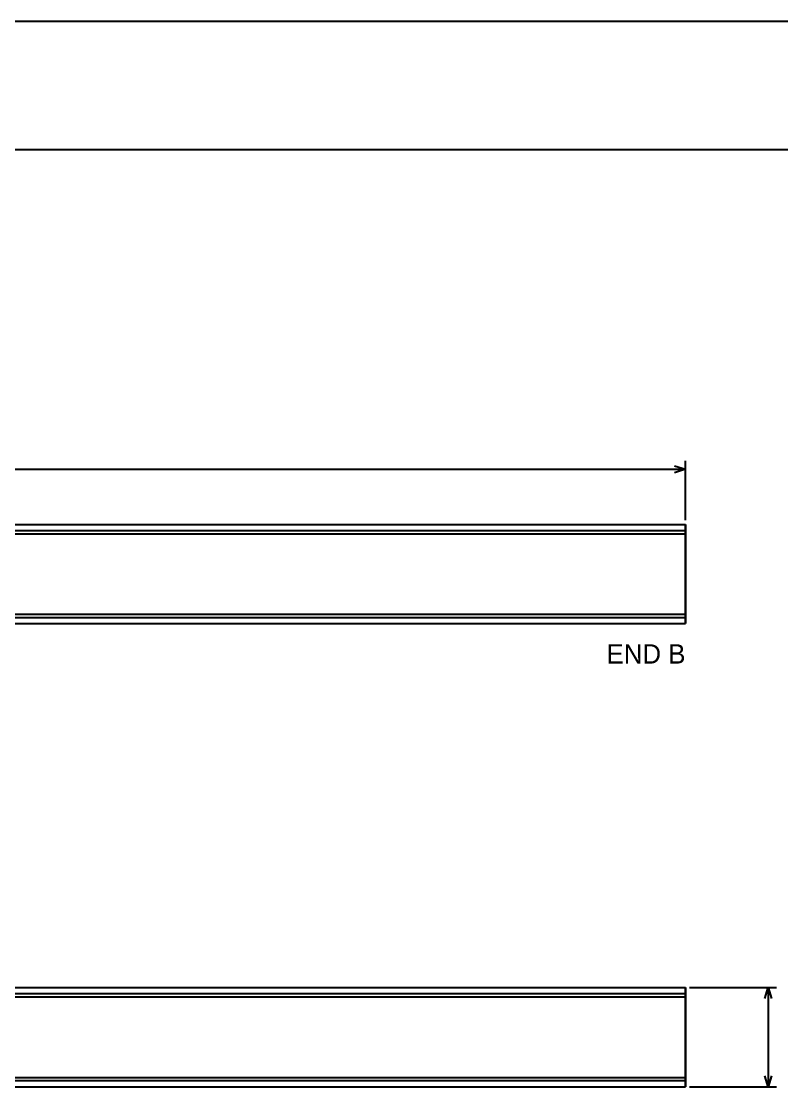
# Model space of a CAD drawing. Header units: inches. Extents: x 2 to 134, y 2 to 86.
# Drawn here: x 68 to 98.63, y 43.17 to 86.11 of the extents above; entities that cross this region are included whole.
import ezdxf
from ezdxf.enums import TextEntityAlignment as Align

# ---------------------------------------------------------------- set-up
doc = ezdxf.new("R2010")
doc.units = ezdxf.units.IN
doc.header["$MEASUREMENT"] = 0

msp = doc.modelspace()

# ---------------------------------------------------------------- linework, layer by layer
at = {"layer": 'ANNOTATION'}
for p, q in [((94.751, 66), (94.751, 68.389)), ((15.249, 68.056), (94.751, 68.056)), ((94.306, 68.194), (94.751, 68.056)), ((94.751, 68.056), (94.306, 67.917)), ((94.917, 47.167), (98.417, 47.167)), ((97.945, 46.722), (98.084, 47.167)), ((98.084, 47.167), (98.084, 43.167)), ((98.084, 47.167), (98.223, 46.722)), ((98.084, 43.167), (97.945, 43.611)), ((98.223, 43.611), (98.084, 43.167)), ((94.917, 43.167), (98.417, 43.167))]:
    msp.add_line(p, q, dxfattribs=at)
at = {"layer": 'OUTLINE'}
for p, q in [((1.889, 86.111), (134.111, 86.111)), ((1.889, 80.944), (134.111, 80.944)), ((15.249, 65.833), (94.751, 65.833)), ((15.249, 65.833), (94.751, 65.833)), ((94.751, 65.832), (94.751, 65.833)), ((94.751, 65.833), (94.751, 65.833)), ((94.751, 65.833), (94.751, 65.833)), ((94.751, 65.833), (94.751, 65.833)), ((94.751, 65.833), (94.751, 65.833)), ((94.751, 65.833), (94.751, 65.832)), ((94.751, 65.831), (94.751, 65.832)), ((94.751, 65.832), (94.751, 65.832)), ((94.751, 65.832), (94.751, 65.832)), ((94.751, 65.832), (94.751, 65.831)), ((94.751, 65.829), (94.751, 65.831)), ((94.751, 65.831), (94.751, 65.829)), ((94.751, 65.828), (94.751, 65.829)), ((94.751, 65.829), (94.751, 65.828)), ((94.751, 65.826), (94.751, 65.828)), ((94.751, 65.828), (94.751, 65.826)), ((94.751, 65.824), (94.751, 65.826)), ((94.751, 65.826), (94.751, 65.824)), ((94.751, 65.822), (94.751, 65.824)), ((94.751, 65.824), (94.751, 65.822)), ((94.751, 65.82), (94.751, 65.822)), ((94.751, 65.822), (94.751, 65.82)), ((94.751, 65.817), (94.751, 65.82)), ((94.751, 65.82), (94.751, 65.817)), ((94.751, 65.814), (94.751, 65.817)), ((94.751, 65.817), (94.751, 65.814)), ((94.751, 65.811), (94.751, 65.814)), ((94.751, 65.814), (94.751, 65.811)), ((94.751, 65.808), (94.751, 65.811)), ((94.751, 65.811), (94.751, 65.808)), ((94.751, 65.805), (94.751, 65.808)), ((94.751, 65.808), (94.751, 65.805)), ((94.751, 65.801), (94.751, 65.805)), ((94.751, 65.805), (94.751, 65.801)), ((94.751, 65.797), (94.751, 65.801)), ((94.751, 65.801), (94.751, 65.797)), ((94.751, 65.793), (94.751, 65.797)), ((94.751, 65.797), (94.751, 65.793)), ((94.751, 65.789), (94.751, 65.793)), ((94.751, 65.793), (94.751, 65.789)), ((94.751, 65.785), (94.751, 65.789)), ((94.751, 65.789), (94.751, 65.785)), ((94.751, 65.78), (94.751, 65.785)), ((94.751, 65.785), (94.751, 65.78)), ((94.751, 65.775), (94.751, 65.78)), ((94.751, 65.78), (94.751, 65.775)), ((94.751, 65.77), (94.751, 65.775)), ((94.751, 65.775), (94.751, 65.77)), ((94.751, 65.765), (94.751, 65.77)), ((94.751, 65.77), (94.751, 65.765)), ((94.751, 65.76), (94.751, 65.765)), ((94.751, 65.765), (94.751, 65.76)), ((94.751, 65.754), (94.751, 65.76)), ((94.751, 65.76), (94.751, 65.754)), ((94.751, 65.748), (94.751, 65.754)), ((94.751, 65.754), (94.751, 65.748)), ((94.751, 65.742), (94.751, 65.748)), ((94.751, 65.748), (94.751, 65.742)), ((94.751, 65.736), (94.751, 65.742)), ((94.751, 65.742), (94.751, 65.736)), ((94.751, 65.73), (94.751, 65.736)), ((94.751, 65.736), (94.751, 65.73)), ((94.751, 65.723), (94.751, 65.73)), ((94.751, 65.73), (94.751, 65.723)), ((94.751, 65.717), (94.751, 65.723)), ((94.751, 65.723), (94.751, 65.717)), ((94.751, 65.71), (94.751, 65.717)), ((94.751, 65.717), (94.751, 65.71)), ((94.751, 65.703), (94.751, 65.71)), ((94.751, 65.71), (94.751, 65.703)), ((15.249, 65.583), (94.751, 65.583)), ((15.249, 65.583), (94.751, 65.583)), ((15.249, 65.458), (94.751, 65.458)), ((15.249, 65.458), (94.751, 65.458)), ((15.249, 65.458), (94.751, 65.458)), ((15.249, 65.458), (94.751, 65.458)), ((94.751, 65.696), (94.751, 65.703)), ((94.751, 65.703), (94.751, 65.696)), ((94.751, 65.689), (94.751, 65.696)), ((94.751, 65.696), (94.751, 65.689)), ((94.751, 65.682), (94.751, 65.689)), ((94.751, 65.689), (94.751, 65.682)), ((94.751, 65.674), (94.751, 65.682)), ((94.751, 65.682), (94.751, 65.674)), ((94.751, 65.667), (94.751, 65.674)), ((94.751, 65.674), (94.751, 65.667)), ((94.751, 65.659), (94.751, 65.667)), ((94.751, 65.667), (94.751, 65.659)), ((94.751, 65.651), (94.751, 65.659)), ((94.751, 65.659), (94.751, 65.651)), ((94.751, 65.643), (94.751, 65.651)), ((94.751, 65.651), (94.751, 65.643)), ((94.751, 65.635), (94.751, 65.643)), ((94.751, 65.643), (94.751, 65.635)), ((94.751, 65.627), (94.751, 65.635)), ((94.751, 65.635), (94.751, 65.627)), ((94.751, 65.619), (94.751, 65.627)), ((94.751, 65.627), (94.751, 65.619)), ((94.751, 65.61), (94.751, 65.619)), ((94.751, 65.619), (94.751, 65.61)), ((94.751, 65.602), (94.751, 65.61)), ((94.751, 65.61), (94.751, 65.602)), ((94.751, 65.593), (94.751, 65.602)), ((94.751, 65.602), (94.751, 65.593)), ((94.751, 65.585), (94.751, 65.593)), ((94.751, 65.593), (94.751, 65.585)), ((94.751, 65.576), (94.751, 65.585)), ((94.751, 65.585), (94.751, 65.576)), ((94.751, 65.583), (94.751, 65.583)), ((94.751, 65.583), (94.751, 65.583)), ((94.751, 65.583), (94.751, 65.583)), ((94.751, 65.583), (94.751, 65.583)), ((94.751, 65.583), (94.751, 65.582)), ((94.751, 65.582), (94.751, 65.583)), ((94.751, 65.583), (94.751, 65.583)), ((94.751, 65.583), (94.751, 65.583)), ((94.751, 65.583), (94.751, 65.583)), ((94.751, 65.583), (94.751, 65.583)), ((94.751, 65.582), (94.751, 65.582)), ((94.751, 65.582), (94.751, 65.581)), ((94.751, 65.581), (94.751, 65.582)), ((94.751, 65.582), (94.751, 65.582)), ((94.751, 65.581), (94.751, 65.581)), ((94.751, 65.581), (94.751, 65.58)), ((94.751, 65.58), (94.751, 65.581)), ((94.751, 65.581), (94.751, 65.581)), ((94.751, 65.58), (94.751, 65.58)), ((94.751, 65.58), (94.751, 65.579)), ((94.751, 65.579), (94.751, 65.58)), ((94.751, 65.58), (94.751, 65.58)), ((94.751, 65.579), (94.751, 65.578)), ((94.751, 65.578), (94.751, 65.579)), ((94.751, 65.578), (94.751, 65.577)), ((94.751, 65.577), (94.751, 65.578)), ((94.751, 65.577), (94.751, 65.576)), ((94.751, 65.576), (94.751, 65.577)), ((94.751, 65.567), (94.751, 65.576)), ((94.751, 65.576), (94.751, 65.575)), ((94.751, 65.576), (94.751, 65.567)), ((94.751, 65.575), (94.751, 65.576)), ((94.751, 65.575), (94.751, 65.574)), ((94.751, 65.574), (94.751, 65.575)), ((94.751, 65.574), (94.751, 65.573)), ((94.751, 65.573), (94.751, 65.574)), ((94.751, 65.573), (94.751, 65.571)), ((94.751, 65.571), (94.751, 65.573)), ((94.751, 65.571), (94.751, 65.57)), ((94.751, 65.57), (94.751, 65.571)), ((94.751, 65.57), (94.751, 65.569)), ((94.751, 65.569), (94.751, 65.57)), ((94.751, 65.569), (94.751, 65.567)), ((94.751, 65.567), (94.751, 65.569)), ((94.751, 65.558), (94.751, 65.567)), ((94.751, 65.567), (94.751, 65.566)), ((94.751, 65.567), (94.751, 65.558)), ((94.751, 65.566), (94.751, 65.567)), ((94.751, 65.566), (94.751, 65.564)), ((94.751, 65.564), (94.751, 65.566)), ((94.751, 65.564), (94.751, 65.562)), ((94.751, 65.562), (94.751, 65.564)), ((94.751, 65.562), (94.751, 65.561)), ((94.751, 65.561), (94.751, 65.562)), ((94.751, 65.561), (94.751, 65.559)), ((94.751, 65.559), (94.751, 65.561)), ((94.751, 65.559), (94.751, 65.557)), ((94.751, 65.557), (94.751, 65.559)), ((94.751, 65.549), (94.751, 65.558)), ((94.751, 65.558), (94.751, 65.549)), ((94.751, 65.557), (94.751, 65.555)), ((94.751, 65.555), (94.751, 65.557)), ((94.751, 65.555), (94.751, 65.553)), ((94.751, 65.553), (94.751, 65.555)), ((94.751, 65.553), (94.751, 65.551)), ((94.751, 65.551), (94.751, 65.553)), ((94.751, 65.551), (94.751, 65.549)), ((94.751, 65.549), (94.751, 65.551)), ((94.751, 65.54), (94.751, 65.549)), ((94.751, 65.549), (94.751, 65.547)), ((94.751, 65.549), (94.751, 65.54)), ((94.751, 65.547), (94.751, 65.549)), ((94.751, 65.547), (94.751, 65.545)), ((94.751, 65.545), (94.751, 65.547)), ((94.751, 65.545), (94.751, 65.542)), ((94.751, 65.542), (94.751, 65.545)), ((94.751, 65.542), (94.751, 65.54)), ((94.751, 65.54), (94.751, 65.542)), ((94.751, 65.531), (94.751, 65.54)), ((94.751, 65.54), (94.751, 65.538)), ((94.751, 65.54), (94.751, 65.531)), ((94.751, 65.538), (94.751, 65.54)), ((94.751, 65.538), (94.751, 65.535)), ((94.751, 65.535), (94.751, 65.538)), ((94.751, 65.535), (94.751, 65.533)), ((94.751, 65.533), (94.751, 65.535)), ((94.751, 65.533), (94.751, 65.53)), ((94.751, 65.53), (94.751, 65.533)), ((94.751, 65.522), (94.751, 65.531)), ((94.751, 65.531), (94.751, 65.522)), ((94.751, 65.53), (94.751, 65.528)), ((94.751, 65.528), (94.751, 65.53)), ((94.751, 65.528), (94.751, 65.525)), ((94.751, 65.525), (94.751, 65.528)), ((94.751, 65.525), (94.751, 65.523)), ((94.751, 65.523), (94.751, 65.525)), ((94.751, 65.523), (94.751, 65.52)), ((94.751, 65.52), (94.751, 65.523)), ((94.751, 65.513), (94.751, 65.522)), ((94.751, 65.522), (94.751, 65.513)), ((94.751, 65.52), (94.751, 65.517)), ((94.751, 65.517), (94.751, 65.52)), ((94.751, 65.517), (94.751, 65.515)), ((94.751, 65.515), (94.751, 65.517)), ((94.751, 65.515), (94.751, 65.512)), ((94.751, 65.512), (94.751, 65.515)), ((94.751, 65.504), (94.751, 65.513)), ((94.751, 65.513), (94.751, 65.504)), ((94.751, 65.512), (94.751, 65.509)), ((94.751, 65.509), (94.751, 65.512)), ((94.751, 65.509), (94.751, 65.506)), ((94.751, 65.506), (94.751, 65.509)), ((94.751, 65.506), (94.751, 65.503)), ((94.751, 65.503), (94.751, 65.506)), ((94.751, 65.495), (94.751, 65.504)), ((94.751, 65.504), (94.751, 65.495)), ((94.751, 65.503), (94.751, 65.5)), ((94.751, 65.5), (94.751, 65.503)), ((94.751, 65.5), (94.751, 65.498)), ((94.751, 65.498), (94.751, 65.5)), ((94.751, 65.498), (94.751, 65.495)), ((94.751, 65.495), (94.751, 65.498)), ((94.751, 65.486), (94.751, 65.495)), ((94.751, 65.495), (94.751, 65.492)), ((94.751, 65.495), (94.751, 65.486)), ((94.751, 65.492), (94.751, 65.495)), ((94.751, 65.492), (94.751, 65.489)), ((94.751, 65.489), (94.751, 65.492)), ((94.751, 65.489), (94.751, 65.486)), ((94.751, 65.486), (94.751, 65.489)), ((94.751, 65.477), (94.751, 65.486)), ((94.751, 65.486), (94.751, 65.483)), ((94.751, 65.486), (94.751, 65.477)), ((94.751, 65.483), (94.751, 65.486)), ((94.751, 65.483), (94.751, 65.48)), ((94.751, 65.48), (94.751, 65.483)), ((94.751, 65.48), (94.751, 65.477)), ((94.751, 65.477), (94.751, 65.48)), ((94.751, 65.468), (94.751, 65.477)), ((94.751, 65.477), (94.751, 65.474)), ((94.751, 65.477), (94.751, 65.468)), ((94.751, 65.474), (94.751, 65.477)), ((94.751, 65.474), (94.751, 65.471)), ((94.751, 65.471), (94.751, 65.474)), ((94.751, 65.471), (94.751, 65.468)), ((94.751, 65.468), (94.751, 65.471)), ((94.751, 65.458), (94.751, 65.468)), ((94.751, 65.468), (94.751, 65.464)), ((94.751, 65.468), (94.751, 65.458)), ((94.751, 65.464), (94.751, 65.468)), ((94.751, 65.464), (94.751, 65.461)), ((94.751, 65.461), (94.751, 65.464)), ((94.751, 65.461), (94.751, 65.458)), ((94.751, 65.458), (94.751, 65.461)), ((94.751, 65.458), (94.751, 62.208)), ((94.751, 62.208), (94.751, 65.458)), ((94.751, 65.458), (94.751, 62.208)), ((94.751, 62.208), (94.751, 65.458)), ((15.249, 62.208), (94.751, 62.208)), ((15.249, 62.208), (94.751, 62.208)), ((15.249, 62.208), (94.751, 62.208)), ((15.249, 62.208), (94.751, 62.208)), ((15.249, 62.083), (94.751, 62.083)), ((15.249, 62.083), (94.751, 62.083)), ((94.751, 62.199), (94.751, 62.208)), ((94.751, 62.208), (94.751, 62.199)), ((94.751, 62.208), (94.751, 62.205)), ((94.751, 62.205), (94.751, 62.208)), ((94.751, 62.205), (94.751, 62.202)), ((94.751, 62.202), (94.751, 62.205)), ((94.751, 62.202), (94.751, 62.199)), ((94.751, 62.199), (94.751, 62.202)), ((94.751, 62.19), (94.751, 62.199)), ((94.751, 62.199), (94.751, 62.19)), ((94.751, 62.199), (94.751, 62.196)), ((94.751, 62.196), (94.751, 62.199)), ((94.751, 62.196), (94.751, 62.193)), ((94.751, 62.193), (94.751, 62.196)), ((94.751, 62.193), (94.751, 62.19)), ((94.751, 62.19), (94.751, 62.193)), ((94.751, 62.181), (94.751, 62.19)), ((94.751, 62.19), (94.751, 62.181)), ((94.751, 62.19), (94.751, 62.187)), ((94.751, 62.187), (94.751, 62.19)), ((94.751, 62.187), (94.751, 62.184)), ((94.751, 62.184), (94.751, 62.187)), ((94.751, 62.184), (94.751, 62.181)), ((94.751, 62.181), (94.751, 62.184)), ((94.751, 62.172), (94.751, 62.181)), ((94.751, 62.181), (94.751, 62.172)), ((94.751, 62.181), (94.751, 62.178)), ((94.751, 62.178), (94.751, 62.181)), ((94.751, 62.178), (94.751, 62.175)), ((94.751, 62.175), (94.751, 62.178)), ((94.751, 62.175), (94.751, 62.172)), ((94.751, 62.172), (94.751, 62.175)), ((94.751, 62.162), (94.751, 62.172)), ((94.751, 62.172), (94.751, 62.162)), ((94.751, 62.172), (94.751, 62.169)), ((94.751, 62.169), (94.751, 62.172)), ((94.751, 62.169), (94.751, 62.166)), ((94.751, 62.166), (94.751, 62.169)), ((94.751, 62.166), (94.751, 62.163)), ((94.751, 62.163), (94.751, 62.166)), ((94.751, 62.163), (94.751, 62.16)), ((94.751, 62.16), (94.751, 62.163)), ((94.751, 62.153), (94.751, 62.162)), ((94.751, 62.162), (94.751, 62.153)), ((94.751, 62.16), (94.751, 62.158)), ((94.751, 62.158), (94.751, 62.16)), ((94.751, 62.158), (94.751, 62.155)), ((94.751, 62.155), (94.751, 62.158)), ((94.751, 62.155), (94.751, 62.152)), ((94.751, 62.152), (94.751, 62.155)), ((94.751, 62.144), (94.751, 62.153)), ((94.751, 62.153), (94.751, 62.144)), ((94.751, 62.152), (94.751, 62.149)), ((94.751, 62.149), (94.751, 62.152)), ((94.751, 62.149), (94.751, 62.147)), ((94.751, 62.147), (94.751, 62.149)), ((94.751, 62.147), (94.751, 62.144)), ((94.751, 62.144), (94.751, 62.147)), ((94.751, 62.135), (94.751, 62.144)), ((94.751, 62.144), (94.751, 62.135)), ((94.751, 62.144), (94.751, 62.141)), ((94.751, 62.141), (94.751, 62.144)), ((94.751, 62.141), (94.751, 62.139)), ((94.751, 62.139), (94.751, 62.141)), ((94.751, 62.139), (94.751, 62.136)), ((94.751, 62.136), (94.751, 62.139)), ((94.751, 62.136), (94.751, 62.134)), ((94.751, 62.134), (94.751, 62.136)), ((94.751, 62.126), (94.751, 62.135)), ((94.751, 62.135), (94.751, 62.126)), ((94.751, 62.134), (94.751, 62.131)), ((94.751, 62.131), (94.751, 62.134)), ((94.751, 62.131), (94.751, 62.129)), ((94.751, 62.129), (94.751, 62.131)), ((94.751, 62.129), (94.751, 62.127)), ((94.751, 62.127), (94.751, 62.129)), ((94.751, 62.127), (94.751, 62.124)), ((94.751, 62.124), (94.751, 62.127)), ((94.751, 62.117), (94.751, 62.126)), ((94.751, 62.126), (94.751, 62.117)), ((94.751, 62.124), (94.751, 62.122)), ((94.751, 62.122), (94.751, 62.124)), ((94.751, 62.122), (94.751, 62.12)), ((94.751, 62.12), (94.751, 62.122)), ((94.751, 62.12), (94.751, 62.118)), ((94.751, 62.118), (94.751, 62.12)), ((94.751, 62.118), (94.751, 62.116)), ((94.751, 62.116), (94.751, 62.118)), ((94.751, 62.108), (94.751, 62.117)), ((94.751, 62.117), (94.751, 62.108)), ((94.751, 62.116), (94.751, 62.114)), ((94.751, 62.114), (94.751, 62.116)), ((94.751, 62.114), (94.751, 62.112)), ((94.751, 62.112), (94.751, 62.114)), ((94.751, 62.112), (94.751, 62.11)), ((94.751, 62.11), (94.751, 62.112)), ((94.751, 62.11), (94.751, 62.108)), ((94.751, 62.108), (94.751, 62.11)), ((94.751, 62.099), (94.751, 62.108)), ((94.751, 62.108), (94.751, 62.099)), ((94.751, 62.108), (94.751, 62.106)), ((94.751, 62.106), (94.751, 62.108)), ((94.751, 62.106), (94.751, 62.104)), ((94.751, 62.104), (94.751, 62.106)), ((94.751, 62.104), (94.751, 62.103)), ((94.751, 62.103), (94.751, 62.104)), ((94.751, 62.103), (94.751, 62.101)), ((94.751, 62.101), (94.751, 62.103)), ((94.751, 62.101), (94.751, 62.1)), ((94.751, 62.1), (94.751, 62.101)), ((94.751, 62.1), (94.751, 62.098)), ((94.751, 62.098), (94.751, 62.1)), ((94.751, 62.091), (94.751, 62.099)), ((94.751, 62.099), (94.751, 62.091)), ((94.751, 62.098), (94.751, 62.097)), ((94.751, 62.097), (94.751, 62.098)), ((94.751, 62.097), (94.751, 62.095)), ((94.751, 62.095), (94.751, 62.097)), ((94.751, 62.095), (94.751, 62.094)), ((94.751, 62.094), (94.751, 62.095)), ((94.751, 62.094), (94.751, 62.093)), ((94.751, 62.093), (94.751, 62.094)), ((94.751, 62.093), (94.751, 62.092)), ((94.751, 62.092), (94.751, 62.093)), ((94.751, 62.092), (94.751, 62.091)), ((94.751, 62.091), (94.751, 62.092)), ((94.751, 62.082), (94.751, 62.091)), ((94.751, 62.091), (94.751, 62.082)), ((94.751, 62.091), (94.751, 62.09)), ((94.751, 62.09), (94.751, 62.091)), ((94.751, 62.09), (94.751, 62.089)), ((94.751, 62.089), (94.751, 62.09)), ((94.751, 62.089), (94.751, 62.088)), ((94.751, 62.088), (94.751, 62.089)), ((94.751, 62.088), (94.751, 62.087)), ((94.751, 62.087), (94.751, 62.088)), ((94.751, 62.087), (94.751, 62.086)), ((94.751, 62.086), (94.751, 62.087)), ((94.751, 62.086), (94.751, 62.086)), ((94.751, 62.086), (94.751, 62.085)), ((94.751, 62.085), (94.751, 62.086)), ((94.751, 62.086), (94.751, 62.086)), ((94.751, 62.085), (94.751, 62.085)), ((94.751, 62.085), (94.751, 62.084)), ((94.751, 62.084), (94.751, 62.085)), ((94.751, 62.085), (94.751, 62.085)), ((94.751, 62.084), (94.751, 62.084)), ((94.751, 62.084), (94.751, 62.084)), ((94.751, 62.084), (94.751, 62.083)), ((94.751, 62.083), (94.751, 62.084)), ((94.751, 62.084), (94.751, 62.084)), ((94.751, 62.084), (94.751, 62.084)), ((94.751, 62.083), (94.751, 62.083)), ((94.751, 62.083), (94.751, 62.083)), ((94.751, 62.083), (94.751, 62.083)), ((94.751, 62.083), (94.751, 62.083)), ((94.751, 62.073), (94.751, 62.082)), ((94.751, 62.082), (94.751, 62.073)), ((94.751, 62.065), (94.751, 62.073)), ((94.751, 62.073), (94.751, 62.065)), ((94.751, 62.056), (94.751, 62.065)), ((94.751, 62.065), (94.751, 62.056)), ((94.751, 62.048), (94.751, 62.056)), ((94.751, 62.056), (94.751, 62.048)), ((94.751, 62.04), (94.751, 62.048)), ((94.751, 62.048), (94.751, 62.04)), ((94.751, 62.032), (94.751, 62.04)), ((94.751, 62.04), (94.751, 62.032)), ((94.751, 62.023), (94.751, 62.032)), ((94.751, 62.032), (94.751, 62.023)), ((94.751, 62.016), (94.751, 62.023)), ((94.751, 62.023), (94.751, 62.016)), ((94.751, 62.008), (94.751, 62.016)), ((94.751, 62.016), (94.751, 62.008)), ((94.751, 62), (94.751, 62.008)), ((94.751, 62.008), (94.751, 62)), ((94.751, 61.992), (94.751, 62)), ((94.751, 62), (94.751, 61.992)), ((94.751, 61.985), (94.751, 61.992)), ((94.751, 61.992), (94.751, 61.985)), ((94.751, 61.978), (94.751, 61.985)), ((94.751, 61.985), (94.751, 61.978)), ((94.751, 61.97), (94.751, 61.978)), ((94.751, 61.978), (94.751, 61.97)), ((94.751, 61.963), (94.751, 61.97)), ((94.751, 61.97), (94.751, 61.963)), ((94.751, 61.956), (94.751, 61.963)), ((94.751, 61.963), (94.751, 61.956)), ((94.751, 61.95), (94.751, 61.956)), ((94.751, 61.956), (94.751, 61.95)), ((94.751, 61.943), (94.751, 61.95)), ((94.751, 61.95), (94.751, 61.943)), ((94.751, 61.937), (94.751, 61.943)), ((94.751, 61.943), (94.751, 61.937)), ((94.751, 61.93), (94.751, 61.937)), ((94.751, 61.937), (94.751, 61.93)), ((94.751, 61.924), (94.751, 61.93)), ((94.751, 61.93), (94.751, 61.924)), ((94.751, 61.918), (94.751, 61.924)), ((94.751, 61.924), (94.751, 61.918)), ((94.751, 61.913), (94.751, 61.918)), ((94.751, 61.918), (94.751, 61.913)), ((94.751, 61.907), (94.751, 61.913)), ((94.751, 61.913), (94.751, 61.907)), ((94.751, 61.902), (94.751, 61.907)), ((94.751, 61.907), (94.751, 61.902)), ((94.751, 61.897), (94.751, 61.902)), ((94.751, 61.902), (94.751, 61.897)), ((94.751, 61.892), (94.751, 61.897)), ((94.751, 61.897), (94.751, 61.892)), ((94.751, 61.887), (94.751, 61.892)), ((94.751, 61.892), (94.751, 61.887)), ((94.751, 61.882), (94.751, 61.887)), ((94.751, 61.887), (94.751, 61.882)), ((94.751, 61.878), (94.751, 61.882)), ((94.751, 61.882), (94.751, 61.878)), ((94.751, 61.873), (94.751, 61.878)), ((94.751, 61.878), (94.751, 61.873)), ((94.751, 61.869), (94.751, 61.873)), ((94.751, 61.873), (94.751, 61.869)), ((94.751, 61.866), (94.751, 61.869)), ((94.751, 61.869), (94.751, 61.866)), ((94.751, 61.862), (94.751, 61.866)), ((94.751, 61.866), (94.751, 61.862)), ((94.751, 61.858), (94.751, 61.862)), ((94.751, 61.862), (94.751, 61.858)), ((94.751, 61.855), (94.751, 61.858)), ((94.751, 61.858), (94.751, 61.855)), ((94.751, 61.852), (94.751, 61.855)), ((94.751, 61.855), (94.751, 61.852)), ((94.751, 61.849), (94.751, 61.852)), ((94.751, 61.852), (94.751, 61.849)), ((94.751, 61.847), (94.751, 61.849)), ((94.751, 61.849), (94.751, 61.847)), ((94.751, 61.845), (94.751, 61.847)), ((94.751, 61.847), (94.751, 61.845)), ((94.751, 61.842), (94.751, 61.845)), ((94.751, 61.845), (94.751, 61.842)), ((94.751, 61.841), (94.751, 61.842)), ((94.751, 61.842), (94.751, 61.841)), ((94.751, 61.839), (94.751, 61.841)), ((94.751, 61.841), (94.751, 61.839)), ((15.249, 61.833), (94.751, 61.833)), ((15.249, 61.833), (94.751, 61.833)), ((94.751, 61.837), (94.751, 61.839)), ((94.751, 61.839), (94.751, 61.837)), ((94.751, 61.836), (94.751, 61.837)), ((94.751, 61.837), (94.751, 61.836)), ((94.751, 61.835), (94.751, 61.836)), ((94.751, 61.836), (94.751, 61.835)), ((94.751, 61.834), (94.751, 61.835)), ((94.751, 61.835), (94.751, 61.834)), ((94.751, 61.833), (94.751, 61.834)), ((94.751, 61.834), (94.751, 61.834)), ((94.751, 61.834), (94.751, 61.834)), ((94.751, 61.834), (94.751, 61.833)), ((94.751, 61.833), (94.751, 61.833)), ((94.751, 61.833), (94.751, 61.833)), ((15.249, 47.167), (94.751, 47.167)), ((15.249, 47.167), (94.751, 47.167)), ((15.249, 46.917), (94.751, 46.917)), ((15.249, 46.917), (94.751, 46.917)), ((94.751, 47.167), (94.751, 47.167)), ((94.751, 47.167), (94.751, 47.166)), ((94.751, 47.166), (94.751, 47.167)), ((94.751, 47.167), (94.751, 47.167)), ((94.751, 47.166), (94.751, 47.166)), ((94.751, 47.166), (94.751, 47.165)), ((94.751, 47.165), (94.751, 47.166)), ((94.751, 47.166), (94.751, 47.166)), ((94.751, 47.165), (94.751, 47.164)), ((94.751, 47.164), (94.751, 47.165)), ((94.751, 47.164), (94.751, 47.163)), ((94.751, 47.163), (94.751, 47.164)), ((94.751, 47.163), (94.751, 47.161)), ((94.751, 47.161), (94.751, 47.163)), ((94.751, 47.161), (94.751, 47.159)), ((94.751, 47.159), (94.751, 47.161)), ((94.751, 47.159), (94.751, 47.158)), ((94.751, 47.158), (94.751, 47.159)), ((94.751, 47.158), (94.751, 47.155)), ((94.751, 47.155), (94.751, 47.158)), ((94.751, 47.155), (94.751, 47.153)), ((94.751, 47.153), (94.751, 47.155)), ((94.751, 47.153), (94.751, 47.151)), ((94.751, 47.151), (94.751, 47.153)), ((94.751, 47.151), (94.751, 47.148)), ((94.751, 47.148), (94.751, 47.151)), ((94.751, 47.148), (94.751, 47.145)), ((94.751, 47.145), (94.751, 47.148)), ((94.751, 47.145), (94.751, 47.142)), ((94.751, 47.142), (94.751, 47.145)), ((94.751, 47.142), (94.751, 47.138)), ((94.751, 47.138), (94.751, 47.142)), ((94.751, 47.138), (94.751, 47.134)), ((94.751, 47.134), (94.751, 47.138)), ((94.751, 47.134), (94.751, 47.131)), ((94.751, 47.131), (94.751, 47.134)), ((94.751, 47.131), (94.751, 47.127)), ((94.751, 47.127), (94.751, 47.131)), ((94.751, 47.127), (94.751, 47.122)), ((94.751, 47.122), (94.751, 47.127)), ((94.751, 47.122), (94.751, 47.118)), ((94.751, 47.118), (94.751, 47.122)), ((94.751, 47.118), (94.751, 47.113)), ((94.751, 47.113), (94.751, 47.118)), ((94.751, 47.113), (94.751, 47.108)), ((94.751, 47.108), (94.751, 47.113)), ((94.751, 47.108), (94.751, 47.103)), ((94.751, 47.103), (94.751, 47.108)), ((94.751, 47.103), (94.751, 47.098)), ((94.751, 47.098), (94.751, 47.103)), ((94.751, 47.098), (94.751, 47.093)), ((94.751, 47.093), (94.751, 47.098)), ((94.751, 47.093), (94.751, 47.087)), ((94.751, 47.087), (94.751, 47.093)), ((94.751, 47.087), (94.751, 47.082)), ((94.751, 47.082), (94.751, 47.087)), ((94.751, 47.082), (94.751, 47.076)), ((94.751, 47.076), (94.751, 47.082)), ((94.751, 47.076), (94.751, 47.07)), ((94.751, 47.07), (94.751, 47.076)), ((94.751, 47.07), (94.751, 47.063)), ((94.751, 47.063), (94.751, 47.07)), ((94.751, 47.063), (94.751, 47.057)), ((94.751, 47.057), (94.751, 47.063)), ((94.751, 47.057), (94.751, 47.05)), ((94.751, 47.05), (94.751, 47.057)), ((94.751, 47.05), (94.751, 47.044)), ((94.751, 47.044), (94.751, 47.05)), ((94.751, 47.044), (94.751, 47.037)), ((94.751, 47.037), (94.751, 47.044)), ((94.751, 47.037), (94.751, 47.03)), ((94.751, 47.03), (94.751, 47.037)), ((94.751, 47.03), (94.751, 47.022)), ((94.751, 47.022), (94.751, 47.03)), ((94.751, 47.022), (94.751, 47.015)), ((94.751, 47.015), (94.751, 47.022)), ((94.751, 47.015), (94.751, 47.008)), ((94.751, 47.008), (94.751, 47.015)), ((94.751, 47.008), (94.751, 47)), ((94.751, 47), (94.751, 47.008)), ((94.751, 47), (94.751, 46.992)), ((94.751, 46.992), (94.751, 47)), ((94.751, 46.992), (94.751, 46.984)), ((94.751, 46.984), (94.751, 46.992)), ((94.751, 46.984), (94.751, 46.977)), ((94.751, 46.977), (94.751, 46.984)), ((94.751, 46.977), (94.751, 46.968)), ((94.751, 46.968), (94.751, 46.977)), ((94.751, 46.968), (94.751, 46.96)), ((94.751, 46.96), (94.751, 46.968)), ((94.751, 46.96), (94.751, 46.952)), ((94.751, 46.952), (94.751, 46.96)), ((94.751, 46.952), (94.751, 46.944)), ((94.751, 46.944), (94.751, 46.952)), ((94.751, 46.944), (94.751, 46.935)), ((94.751, 46.935), (94.751, 46.944)), ((94.751, 46.935), (94.751, 46.927)), ((94.751, 46.927), (94.751, 46.935)), ((94.751, 46.927), (94.751, 46.918)), ((94.751, 46.918), (94.751, 46.927)), ((94.751, 46.918), (94.751, 46.909)), ((94.751, 46.909), (94.751, 46.918)), ((94.751, 46.917), (94.751, 46.917)), ((94.751, 46.917), (94.751, 46.917)), ((94.751, 46.917), (94.751, 46.916)), ((94.751, 46.916), (94.751, 46.917)), ((94.751, 46.917), (94.751, 46.917)), ((94.751, 46.917), (94.751, 46.917)), ((94.751, 46.916), (94.751, 46.916)), ((94.751, 46.916), (94.751, 46.916)), ((94.751, 46.916), (94.751, 46.915)), ((94.751, 46.915), (94.751, 46.916)), ((94.751, 46.916), (94.751, 46.916)), ((94.751, 46.916), (94.751, 46.916)), ((94.751, 46.915), (94.751, 46.915)), ((94.751, 46.915), (94.751, 46.914)), ((94.751, 46.914), (94.751, 46.915)), ((94.751, 46.915), (94.751, 46.915)), ((94.751, 46.914), (94.751, 46.914)), ((94.751, 46.914), (94.751, 46.913)), ((94.751, 46.913), (94.751, 46.914)), ((94.751, 46.914), (94.751, 46.914)), ((94.751, 46.913), (94.751, 46.912)), ((94.751, 46.912), (94.751, 46.913)), ((94.751, 46.912), (94.751, 46.911)), ((94.751, 46.911), (94.751, 46.912)), ((94.751, 46.911), (94.751, 46.91)), ((94.751, 46.91), (94.751, 46.911)), ((94.751, 46.91), (94.751, 46.909)), ((94.751, 46.909), (94.751, 46.91)), ((94.751, 46.909), (94.751, 46.901)), ((94.751, 46.909), (94.751, 46.908)), ((94.751, 46.908), (94.751, 46.909)), ((94.751, 46.901), (94.751, 46.909)), ((94.751, 46.908), (94.751, 46.907)), ((94.751, 46.907), (94.751, 46.908)), ((94.751, 46.907), (94.751, 46.906)), ((94.751, 46.906), (94.751, 46.907)), ((94.751, 46.906), (94.751, 46.905)), ((94.751, 46.905), (94.751, 46.906)), ((94.751, 46.905), (94.751, 46.903)), ((94.751, 46.903), (94.751, 46.905)), ((94.751, 46.903), (94.751, 46.902)), ((94.751, 46.902), (94.751, 46.903)), ((94.751, 46.902), (94.751, 46.9)), ((94.751, 46.9), (94.751, 46.902)), ((94.751, 46.901), (94.751, 46.892)), ((94.751, 46.892), (94.751, 46.901)), ((94.751, 46.9), (94.751, 46.899)), ((94.751, 46.899), (94.751, 46.9)), ((94.751, 46.899), (94.751, 46.897)), ((94.751, 46.897), (94.751, 46.899)), ((94.751, 46.897), (94.751, 46.896)), ((94.751, 46.896), (94.751, 46.897)), ((94.751, 46.896), (94.751, 46.894)), ((94.751, 46.894), (94.751, 46.896)), ((94.751, 46.894), (94.751, 46.892)), ((94.751, 46.892), (94.751, 46.894)), ((94.751, 46.892), (94.751, 46.883)), ((94.751, 46.892), (94.751, 46.89)), ((94.751, 46.89), (94.751, 46.892)), ((94.751, 46.883), (94.751, 46.892)), ((94.751, 46.89), (94.751, 46.888)), ((94.751, 46.888), (94.751, 46.89)), ((94.751, 46.888), (94.751, 46.886)), ((94.751, 46.886), (94.751, 46.888)), ((94.751, 46.886), (94.751, 46.884)), ((94.751, 46.884), (94.751, 46.886)), ((94.751, 46.884), (94.751, 46.882)), ((94.751, 46.882), (94.751, 46.884)), ((94.751, 46.883), (94.751, 46.874)), ((94.751, 46.874), (94.751, 46.883)), ((94.751, 46.882), (94.751, 46.88)), ((94.751, 46.88), (94.751, 46.882)), ((94.751, 46.88), (94.751, 46.878)), ((94.751, 46.878), (94.751, 46.88)), ((94.751, 46.878), (94.751, 46.876)), ((94.751, 46.876), (94.751, 46.878)), ((94.751, 46.876), (94.751, 46.873)), ((94.751, 46.873), (94.751, 46.876)), ((94.751, 46.874), (94.751, 46.865)), ((94.751, 46.865), (94.751, 46.874)), ((94.751, 46.873), (94.751, 46.871)), ((94.751, 46.871), (94.751, 46.873)), ((94.751, 46.871), (94.751, 46.869)), ((94.751, 46.869), (94.751, 46.871)), ((94.751, 46.869), (94.751, 46.866)), ((94.751, 46.866), (94.751, 46.869)), ((94.751, 46.866), (94.751, 46.864)), ((94.751, 46.864), (94.751, 46.866)), ((94.751, 46.865), (94.751, 46.856)), ((94.751, 46.856), (94.751, 46.865)), ((94.751, 46.864), (94.751, 46.861)), ((94.751, 46.861), (94.751, 46.864)), ((94.751, 46.861), (94.751, 46.859)), ((94.751, 46.859), (94.751, 46.861)), ((94.751, 46.859), (94.751, 46.856)), ((94.751, 46.856), (94.751, 46.859)), ((94.751, 46.856), (94.751, 46.847)), ((94.751, 46.856), (94.751, 46.853)), ((94.751, 46.853), (94.751, 46.856)), ((94.751, 46.847), (94.751, 46.856)), ((94.751, 46.853), (94.751, 46.851)), ((94.751, 46.851), (94.751, 46.853)), ((94.751, 46.851), (94.751, 46.848)), ((94.751, 46.848), (94.751, 46.851)), ((94.751, 46.848), (94.751, 46.845)), ((94.751, 46.845), (94.751, 46.848)), ((94.751, 46.847), (94.751, 46.838)), ((94.751, 46.838), (94.751, 46.847)), ((94.751, 46.845), (94.751, 46.842)), ((94.751, 46.842), (94.751, 46.845)), ((94.751, 46.842), (94.751, 46.84)), ((94.751, 46.84), (94.751, 46.842)), ((94.751, 46.84), (94.751, 46.837)), ((94.751, 46.837), (94.751, 46.84)), ((94.751, 46.838), (94.751, 46.828)), ((94.751, 46.828), (94.751, 46.838)), ((94.751, 46.837), (94.751, 46.834)), ((94.751, 46.834), (94.751, 46.837)), ((94.751, 46.834), (94.751, 46.831)), ((94.751, 46.831), (94.751, 46.834)), ((94.751, 46.831), (94.751, 46.828)), ((94.751, 46.828), (94.751, 46.831)), ((94.751, 46.828), (94.751, 46.819)), ((94.751, 46.828), (94.751, 46.825)), ((94.751, 46.825), (94.751, 46.828)), ((94.751, 46.819), (94.751, 46.828)), ((94.751, 46.825), (94.751, 46.822)), ((94.751, 46.822), (94.751, 46.825)), ((94.751, 46.822), (94.751, 46.819)), ((94.751, 46.819), (94.751, 46.822)), ((94.751, 46.819), (94.751, 46.81)), ((94.751, 46.819), (94.751, 46.816)), ((94.751, 46.816), (94.751, 46.819)), ((94.751, 46.81), (94.751, 46.819)), ((94.751, 46.816), (94.751, 46.813)), ((94.751, 46.813), (94.751, 46.816)), ((94.751, 46.813), (94.751, 46.81)), ((94.751, 46.81), (94.751, 46.813)), ((94.751, 46.81), (94.751, 46.801)), ((94.751, 46.81), (94.751, 46.807)), ((94.751, 46.807), (94.751, 46.81)), ((94.751, 46.801), (94.751, 46.81)), ((15.249, 46.792), (94.751, 46.792)), ((15.249, 46.792), (94.751, 46.792)), ((15.249, 46.792), (94.751, 46.792)), ((15.249, 46.792), (94.751, 46.792)), ((94.751, 46.807), (94.751, 46.804)), ((94.751, 46.804), (94.751, 46.807)), ((94.751, 46.804), (94.751, 46.801)), ((94.751, 46.801), (94.751, 46.804)), ((94.751, 46.801), (94.751, 46.792)), ((94.751, 46.801), (94.751, 46.798)), ((94.751, 46.798), (94.751, 46.801)), ((94.751, 46.792), (94.751, 46.801)), ((94.751, 46.798), (94.751, 46.795)), ((94.751, 46.795), (94.751, 46.798)), ((94.751, 46.795), (94.751, 46.792)), ((94.751, 46.792), (94.751, 46.795)), ((94.751, 43.542), (94.751, 46.792)), ((94.751, 46.792), (94.751, 43.542)), ((94.751, 46.792), (94.751, 43.542)), ((94.751, 43.542), (94.751, 46.792)), ((15.249, 43.542), (94.751, 43.542)), ((15.249, 43.542), (94.751, 43.542)), ((15.249, 43.542), (94.751, 43.542)), ((15.249, 43.542), (94.751, 43.542)), ((15.249, 43.417), (94.751, 43.417)), ((15.249, 43.417), (94.751, 43.417)), ((94.751, 43.542), (94.751, 43.532)), ((94.751, 43.532), (94.751, 43.542)), ((94.751, 43.542), (94.751, 43.539)), ((94.751, 43.539), (94.751, 43.542)), ((94.751, 43.539), (94.751, 43.536)), ((94.751, 43.536), (94.751, 43.539)), ((94.751, 43.536), (94.751, 43.532)), ((94.751, 43.532), (94.751, 43.536)), ((94.751, 43.532), (94.751, 43.523)), ((94.751, 43.523), (94.751, 43.532)), ((94.751, 43.532), (94.751, 43.529)), ((94.751, 43.529), (94.751, 43.532)), ((94.751, 43.529), (94.751, 43.526)), ((94.751, 43.526), (94.751, 43.529)), ((94.751, 43.526), (94.751, 43.523)), ((94.751, 43.523), (94.751, 43.526)), ((94.751, 43.523), (94.751, 43.514)), ((94.751, 43.514), (94.751, 43.523)), ((94.751, 43.523), (94.751, 43.52)), ((94.751, 43.52), (94.751, 43.523)), ((94.751, 43.52), (94.751, 43.517)), ((94.751, 43.517), (94.751, 43.52)), ((94.751, 43.517), (94.751, 43.514)), ((94.751, 43.514), (94.751, 43.517)), ((94.751, 43.514), (94.751, 43.505)), ((94.751, 43.505), (94.751, 43.514)), ((94.751, 43.514), (94.751, 43.511)), ((94.751, 43.511), (94.751, 43.514)), ((94.751, 43.511), (94.751, 43.508)), ((94.751, 43.508), (94.751, 43.511)), ((94.751, 43.508), (94.751, 43.505)), ((94.751, 43.505), (94.751, 43.508)), ((94.751, 43.505), (94.751, 43.496)), ((94.751, 43.496), (94.751, 43.505)), ((94.751, 43.505), (94.751, 43.502)), ((94.751, 43.502), (94.751, 43.505)), ((94.751, 43.502), (94.751, 43.5)), ((94.751, 43.5), (94.751, 43.502)), ((94.751, 43.5), (94.751, 43.497)), ((94.751, 43.497), (94.751, 43.5)), ((94.751, 43.497), (94.751, 43.494)), ((94.751, 43.494), (94.751, 43.497)), ((94.751, 43.496), (94.751, 43.487)), ((94.751, 43.487), (94.751, 43.496)), ((94.751, 43.494), (94.751, 43.491)), ((94.751, 43.491), (94.751, 43.494)), ((94.751, 43.491), (94.751, 43.488)), ((94.751, 43.488), (94.751, 43.491)), ((94.751, 43.488), (94.751, 43.485)), ((94.751, 43.485), (94.751, 43.488)), ((94.751, 43.487), (94.751, 43.478)), ((94.751, 43.478), (94.751, 43.487)), ((94.751, 43.485), (94.751, 43.483)), ((94.751, 43.483), (94.751, 43.485)), ((94.751, 43.483), (94.751, 43.48)), ((94.751, 43.48), (94.751, 43.483)), ((94.751, 43.48), (94.751, 43.477)), ((94.751, 43.477), (94.751, 43.48)), ((94.751, 43.478), (94.751, 43.469)), ((94.751, 43.469), (94.751, 43.478)), ((94.751, 43.477), (94.751, 43.475)), ((94.751, 43.475), (94.751, 43.477)), ((94.751, 43.475), (94.751, 43.472)), ((94.751, 43.472), (94.751, 43.475)), ((94.751, 43.472), (94.751, 43.47)), ((94.751, 43.47), (94.751, 43.472)), ((94.751, 43.47), (94.751, 43.467)), ((94.751, 43.467), (94.751, 43.47)), ((94.751, 43.469), (94.751, 43.46)), ((94.751, 43.46), (94.751, 43.469)), ((94.751, 43.467), (94.751, 43.465)), ((94.751, 43.465), (94.751, 43.467)), ((94.751, 43.465), (94.751, 43.462)), ((94.751, 43.462), (94.751, 43.465)), ((94.751, 43.462), (94.751, 43.46)), ((94.751, 43.46), (94.751, 43.462)), ((94.751, 43.46), (94.751, 43.451)), ((94.751, 43.451), (94.751, 43.46)), ((94.751, 43.46), (94.751, 43.458)), ((94.751, 43.458), (94.751, 43.46)), ((94.751, 43.458), (94.751, 43.455)), ((94.751, 43.455), (94.751, 43.458)), ((94.751, 43.455), (94.751, 43.453)), ((94.751, 43.453), (94.751, 43.455)), ((94.751, 43.453), (94.751, 43.451)), ((94.751, 43.451), (94.751, 43.453)), ((94.751, 43.451), (94.751, 43.442)), ((94.751, 43.442), (94.751, 43.451)), ((94.751, 43.451), (94.751, 43.449)), ((94.751, 43.449), (94.751, 43.451)), ((94.751, 43.449), (94.751, 43.447)), ((94.751, 43.447), (94.751, 43.449)), ((94.751, 43.447), (94.751, 43.445)), ((94.751, 43.445), (94.751, 43.447)), ((94.751, 43.445), (94.751, 43.443)), ((94.751, 43.443), (94.751, 43.445)), ((94.751, 43.443), (94.751, 43.441)), ((94.751, 43.441), (94.751, 43.443)), ((94.751, 43.442), (94.751, 43.433)), ((94.751, 43.433), (94.751, 43.442)), ((94.751, 43.441), (94.751, 43.439)), ((94.751, 43.439), (94.751, 43.441)), ((94.751, 43.439), (94.751, 43.438)), ((94.751, 43.438), (94.751, 43.439)), ((94.751, 43.438), (94.751, 43.436)), ((94.751, 43.436), (94.751, 43.438)), ((94.751, 43.436), (94.751, 43.434)), ((94.751, 43.434), (94.751, 43.436)), ((94.751, 43.434), (94.751, 43.433)), ((94.751, 43.433), (94.751, 43.434)), ((94.751, 43.433), (94.751, 43.424)), ((94.751, 43.424), (94.751, 43.433)), ((94.751, 43.433), (94.751, 43.431)), ((94.751, 43.431), (94.751, 43.433)), ((94.751, 43.431), (94.751, 43.43)), ((94.751, 43.43), (94.751, 43.431)), ((94.751, 43.43), (94.751, 43.429)), ((94.751, 43.429), (94.751, 43.43)), ((94.751, 43.429), (94.751, 43.427)), ((94.751, 43.427), (94.751, 43.429)), ((94.751, 43.427), (94.751, 43.426)), ((94.751, 43.426), (94.751, 43.427)), ((94.751, 43.426), (94.751, 43.425)), ((94.751, 43.425), (94.751, 43.426)), ((94.751, 43.425), (94.751, 43.424)), ((94.751, 43.424), (94.751, 43.425)), ((94.751, 43.424), (94.751, 43.415)), ((94.751, 43.415), (94.751, 43.424)), ((94.751, 43.424), (94.751, 43.423)), ((94.751, 43.423), (94.751, 43.424)), ((94.751, 43.423), (94.751, 43.422)), ((94.751, 43.422), (94.751, 43.423)), ((94.751, 43.422), (94.751, 43.421)), ((94.751, 43.421), (94.751, 43.422)), ((94.751, 43.421), (94.751, 43.42)), ((94.751, 43.42), (94.751, 43.421)), ((94.751, 43.42), (94.751, 43.42)), ((94.751, 43.42), (94.751, 43.419)), ((94.751, 43.419), (94.751, 43.42)), ((94.751, 43.42), (94.751, 43.42)), ((94.751, 43.419), (94.751, 43.419)), ((94.751, 43.419), (94.751, 43.418)), ((94.751, 43.418), (94.751, 43.419)), ((94.751, 43.419), (94.751, 43.419)), ((94.751, 43.418), (94.751, 43.418)), ((94.751, 43.418), (94.751, 43.417)), ((94.751, 43.417), (94.751, 43.418)), ((94.751, 43.418), (94.751, 43.418)), ((94.751, 43.417), (94.751, 43.417)), ((94.751, 43.417), (94.751, 43.417)), ((94.751, 43.417), (94.751, 43.417)), ((94.751, 43.417), (94.751, 43.417)), ((94.751, 43.417), (94.751, 43.417)), ((94.751, 43.417), (94.751, 43.417)), ((94.751, 43.417), (94.751, 43.417)), ((94.751, 43.417), (94.751, 43.417)), ((94.751, 43.415), (94.751, 43.407)), ((94.751, 43.407), (94.751, 43.415)), ((94.751, 43.407), (94.751, 43.398)), ((94.751, 43.398), (94.751, 43.407)), ((94.751, 43.398), (94.751, 43.39)), ((94.751, 43.39), (94.751, 43.398)), ((94.751, 43.39), (94.751, 43.381)), ((94.751, 43.381), (94.751, 43.39)), ((94.751, 43.381), (94.751, 43.373)), ((94.751, 43.373), (94.751, 43.381)), ((15.249, 43.167), (94.751, 43.167)), ((15.249, 43.167), (94.751, 43.167)), ((94.751, 43.373), (94.751, 43.365)), ((94.751, 43.365), (94.751, 43.373)), ((94.751, 43.365), (94.751, 43.357)), ((94.751, 43.357), (94.751, 43.365)), ((94.751, 43.357), (94.751, 43.349)), ((94.751, 43.349), (94.751, 43.357)), ((94.751, 43.349), (94.751, 43.341)), ((94.751, 43.341), (94.751, 43.349)), ((94.751, 43.341), (94.751, 43.333)), ((94.751, 43.333), (94.751, 43.341)), ((94.751, 43.333), (94.751, 43.326)), ((94.751, 43.326), (94.751, 43.333)), ((94.751, 43.326), (94.751, 43.318)), ((94.751, 43.318), (94.751, 43.326)), ((94.751, 43.318), (94.751, 43.311)), ((94.751, 43.311), (94.751, 43.318)), ((94.751, 43.311), (94.751, 43.304)), ((94.751, 43.304), (94.751, 43.311)), ((94.751, 43.304), (94.751, 43.297)), ((94.751, 43.297), (94.751, 43.304)), ((94.751, 43.297), (94.751, 43.29)), ((94.751, 43.29), (94.751, 43.297)), ((94.751, 43.29), (94.751, 43.283)), ((94.751, 43.283), (94.751, 43.29)), ((94.751, 43.283), (94.751, 43.277)), ((94.751, 43.277), (94.751, 43.283)), ((94.751, 43.277), (94.751, 43.27)), ((94.751, 43.27), (94.751, 43.277)), ((94.751, 43.27), (94.751, 43.264)), ((94.751, 43.264), (94.751, 43.27)), ((94.751, 43.264), (94.751, 43.258)), ((94.751, 43.258), (94.751, 43.264)), ((94.751, 43.258), (94.751, 43.252)), ((94.751, 43.252), (94.751, 43.258)), ((94.751, 43.252), (94.751, 43.246)), ((94.751, 43.246), (94.751, 43.252)), ((94.751, 43.246), (94.751, 43.24)), ((94.751, 43.24), (94.751, 43.246)), ((94.751, 43.24), (94.751, 43.235)), ((94.751, 43.235), (94.751, 43.24)), ((94.751, 43.235), (94.751, 43.23)), ((94.751, 43.23), (94.751, 43.235)), ((94.751, 43.23), (94.751, 43.225)), ((94.751, 43.225), (94.751, 43.23)), ((94.751, 43.225), (94.751, 43.22)), ((94.751, 43.22), (94.751, 43.225)), ((94.751, 43.22), (94.751, 43.215)), ((94.751, 43.215), (94.751, 43.22)), ((94.751, 43.215), (94.751, 43.211)), ((94.751, 43.211), (94.751, 43.215)), ((94.751, 43.211), (94.751, 43.207)), ((94.751, 43.207), (94.751, 43.211)), ((94.751, 43.207), (94.751, 43.203)), ((94.751, 43.203), (94.751, 43.207)), ((94.751, 43.203), (94.751, 43.199)), ((94.751, 43.199), (94.751, 43.203)), ((94.751, 43.199), (94.751, 43.195)), ((94.751, 43.195), (94.751, 43.199)), ((94.751, 43.195), (94.751, 43.192)), ((94.751, 43.192), (94.751, 43.195)), ((94.751, 43.192), (94.751, 43.189)), ((94.751, 43.189), (94.751, 43.192)), ((94.751, 43.189), (94.751, 43.186)), ((94.751, 43.186), (94.751, 43.189)), ((94.751, 43.186), (94.751, 43.183)), ((94.751, 43.183), (94.751, 43.186)), ((94.751, 43.183), (94.751, 43.18)), ((94.751, 43.18), (94.751, 43.183)), ((94.751, 43.18), (94.751, 43.178)), ((94.751, 43.178), (94.751, 43.18)), ((94.751, 43.178), (94.751, 43.176)), ((94.751, 43.176), (94.751, 43.178)), ((94.751, 43.176), (94.751, 43.174)), ((94.751, 43.174), (94.751, 43.176)), ((94.751, 43.174), (94.751, 43.172)), ((94.751, 43.172), (94.751, 43.174)), ((94.751, 43.172), (94.751, 43.171)), ((94.751, 43.171), (94.751, 43.172)), ((94.751, 43.171), (94.751, 43.169)), ((94.751, 43.169), (94.751, 43.171)), ((94.751, 43.169), (94.751, 43.168)), ((94.751, 43.168), (94.751, 43.169)), ((94.751, 43.168), (94.751, 43.168)), ((94.751, 43.168), (94.751, 43.167)), ((94.751, 43.167), (94.751, 43.168)), ((94.751, 43.168), (94.751, 43.168)), ((94.751, 43.167), (94.751, 43.167)), ((94.751, 43.167), (94.751, 43.167)), ((94.751, 43.167), (94.751, 43.167)), ((94.751, 43.167), (94.751, 43.167))]:
    msp.add_line(p, q, dxfattribs=at)

# ---------------------------------------------------------------- texts
at = {"layer": 'ANNOTATION'}
msp.add_text('END B', height=0.7778, dxfattribs=at).set_placement((94.751, 60.222), align=Align.RIGHT)

doc.saveas('drawing.dxf')
